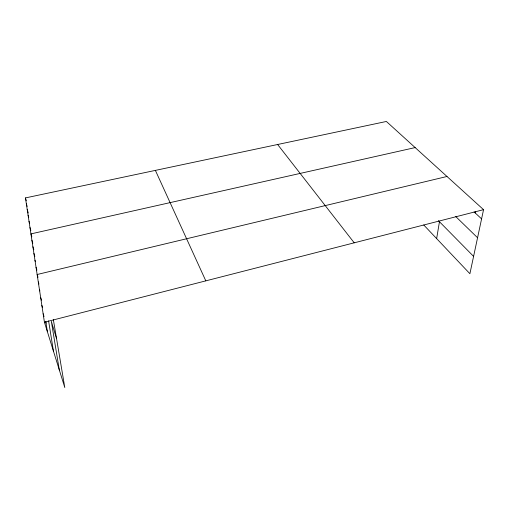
<?xml version="1.0" encoding="UTF-8"?>
<svg xmlns="http://www.w3.org/2000/svg" width="509" height="509" viewBox="0 0 509 509"><rect width="100%" height="100%" fill="white"/><g stroke="black" fill="none" stroke-linecap="round" stroke-linejoin="round"><path stroke-width="0.76" d="M436.646 238.6L439.458 221.727M475.209 212.959L475.521 211.432M53.35 319.614L64.796 387.534L44.429 322.222L25.45 197.912L386.382 121.466L483.55 209.67L469.896 273.715L423.762 224.997M44.429 322.222L483.55 209.67M446.991 176.483L37.144 274.504L38.01 277.354M415.153 147.585L30.941 233.886L31.832 236.882M474.076 211.909L481.584 218.883M455.733 216.535L477.563 237.748M438.402 220.658L473.593 256.377M277.628 144.499L354.213 242.818M155.385 170.388L205.814 280.86M43.131 313.703L44.035 316.611M45.613 321.707L46.065 323.164M41.865 305.419L42.533 307.589M40.637 297.364L41.522 300.253M39.441 289.532L39.88 290.97M56.55 338.612L51.32 321.332L59.33 370.018M38.277 281.916L38.932 284.067M36.044 267.289L36.896 270.126M33.925 253.412L34.835 256.453M34.968 260.258L35.395 261.671M31.914 240.229L32.805 243.245M32.907 246.738L33.81 249.766M29.019 221.294L29.675 223.521M29.967 227.51L30.852 230.494M27.193 209.32L28.262 212.991M28.097 215.231L28.746 217.445M25.45 197.912L26.29 200.813M26.309 203.549L27.162 206.463M48.59 320.855L53.426 351.064M45.829 321.65L47.394 331.722"/></g></svg>
